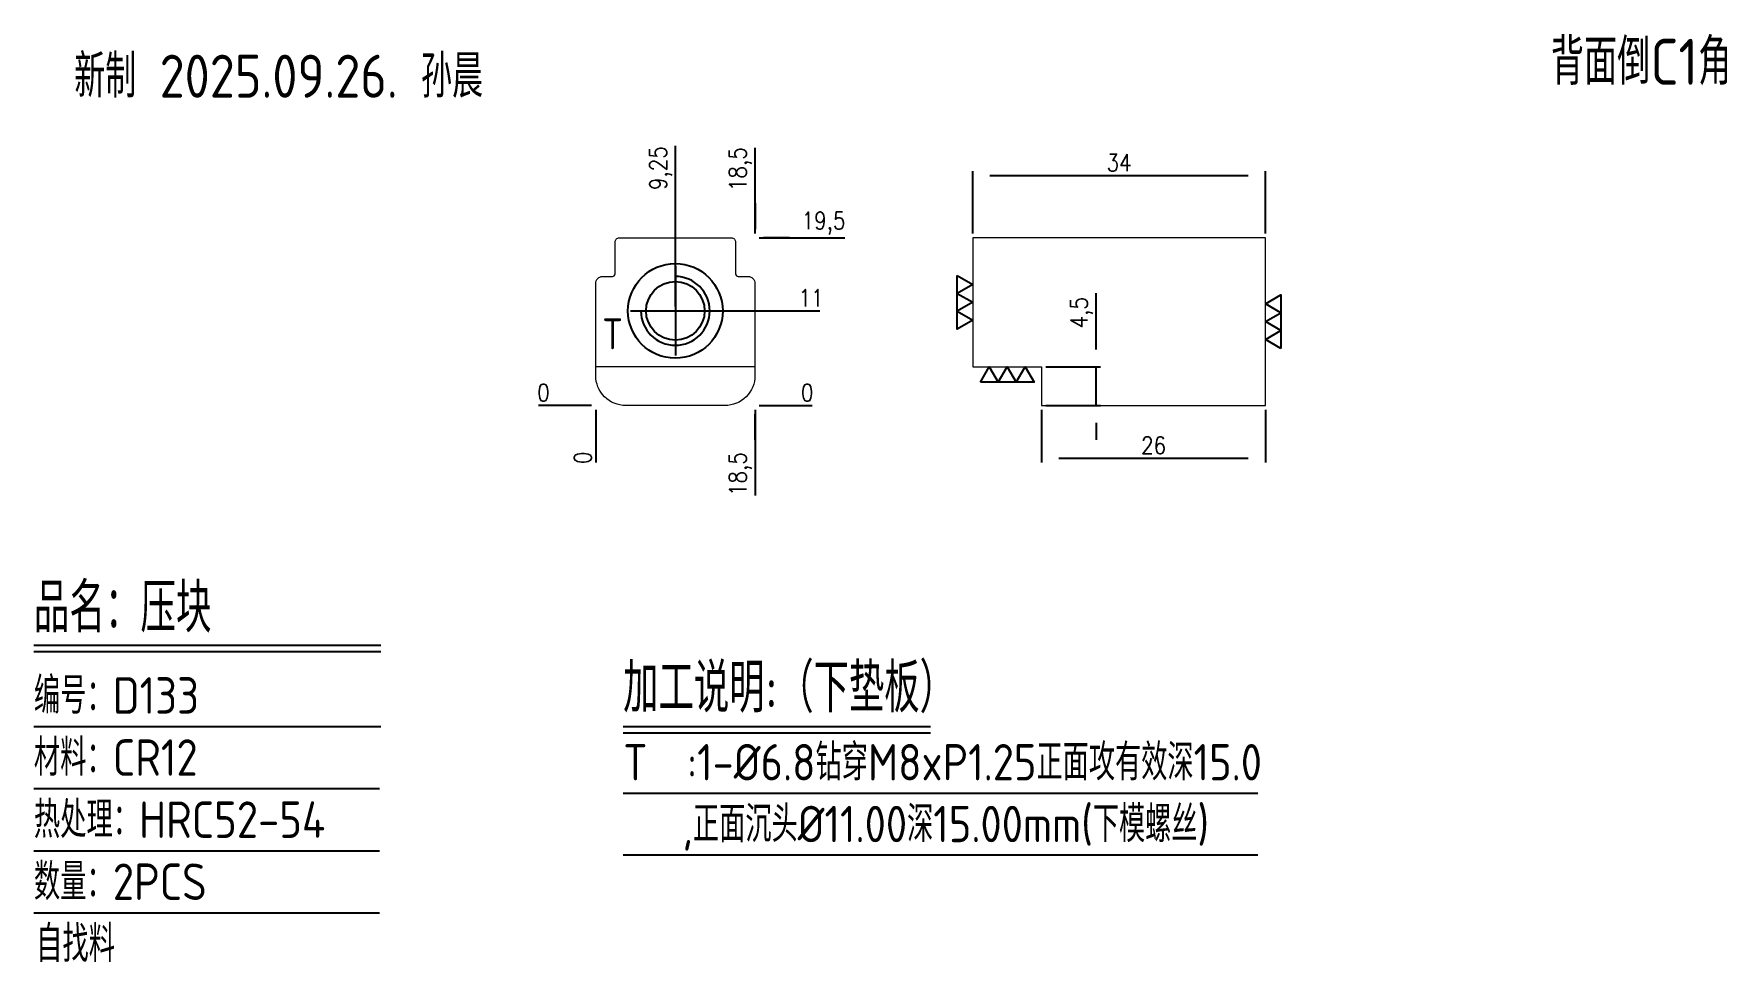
# Model space of a CAD drawing. Header units: millimetres. Extents: x 123573 to 123770, y -5233 to -5125.
import ezdxf
from ezdxf.enums import TextEntityAlignment as Align

# ---------------------------------------------------------------- set-up
doc = ezdxf.new("R2010")
doc.units = ezdxf.units.MM
doc.linetypes.add('CENTER', pattern=[0])
for name, color, linetype in [('DIE_P', 2, 'Continuous'), ('DIM', 4, 'Continuous'), ('TEXT', 4, 'Continuous')]:
    doc.layers.add(name, color=color, linetype=linetype)
doc.styles.add('gbenor', font='gbenor.shx', dxfattribs={"bigfont": 'gbcbig.shx'})
doc.styles.get("Standard").update_dxf_attribs({"font": 'txt.shx', "width": 0.85, "bigfont": 'ctxt.shx'})
doc.dimstyles.new('T-2-WX', dxfattribs={"dimtxt": 2, "dimasz": 2, "dimexe": 0.5, "dimexo": 0.5, "dimgap": 0.5, "dimtad": 1, "dimtxsty": 'Standard', "dimblk": 'OPEN30', "dimcen": 0, "dimazin": 3, "dimtfac": 1, "dimtmove": 0, "dimatfit": 3, "dimldrblk": 'OPEN30', "dimlwd": -1, "dimlwe": -1})

# ---------------------------------------------------------------- blocks, each defined once
blk = doc.blocks.new('*D7579')
at = {"layer": 'Defpoints', "color": 0}
for p in [(123638.47, -5168.42), (123656.97, -5168.42), (123661.97, -5168.42)]:
    blk.add_point(p, dxfattribs=at)
at = {"layer": 'DIM', "color": 0}
blk.add_line((123657.47, -5168.42), (123663.6, -5168.42), dxfattribs=at)
at = {"layer": 'DIM', "color": 0, "insert": (123663.03, -5166.92), "char_height": 2, "attachment_point": 5}
blk.add_mtext('0', dxfattribs=at)
blk = doc.blocks.new('_Open30')
blk = doc.blocks.new('*D7580')
at = {"layer": 'Defpoints', "color": 0}
for p in [(123647.72, -5157.42), (123661.97, -5157.42), (123638.47, -5168.42)]:
    blk.add_point(p, dxfattribs=at)
at = {"layer": 'DIM', "color": 0}
for p, q in [((123648.22, -5157.42), (123653.97, -5157.42)), ((123653.97, -5157.42), (123657.97, -5157.42)), ((123657.97, -5157.42), (123664.49, -5157.42))]:
    blk.add_line(p, q, dxfattribs=at)
at = {"layer": 'DIM', "color": 0, "insert": (123663.48, -5155.92), "char_height": 2, "attachment_point": 5}
blk.add_mtext('11', dxfattribs=at)
blk = doc.blocks.new('*D7581')
at = {"layer": 'Defpoints', "color": 0}
for p in [(123656.97, -5148.92), (123661.97, -5148.92), (123638.47, -5168.42)]:
    blk.add_point(p, dxfattribs=at)
at = {"layer": 'DIM', "color": 0}
for p, q in [((123657.47, -5148.92), (123660.97, -5148.92)), ((123660.97, -5148.92), (123657.97, -5148.92)), ((123657.97, -5148.92), (123667.4, -5148.92))]:
    blk.add_line(p, q, dxfattribs=at)
at = {"layer": 'DIM', "color": 0, "insert": (123664.93, -5147.23), "char_height": 2, "attachment_point": 5}
blk.add_mtext('19,5', dxfattribs=at)
blk = doc.blocks.new('*D7582')
at = {"layer": 'Defpoints', "color": 0}
for p in [(123633.47, -5168.42), (123638.47, -5168.42), (123638.47, -5168.42)]:
    blk.add_point(p, dxfattribs=at)
at = {"layer": 'DIM', "color": 0}
blk.add_line((123637.97, -5168.42), (123631.83, -5168.42), dxfattribs=at)
at = {"layer": 'DIM', "color": 0, "insert": (123632.4, -5166.92), "char_height": 2, "attachment_point": 5}
blk.add_mtext('0', dxfattribs=at)
blk = doc.blocks.new('*D7583')
at = {"layer": 'Defpoints', "color": 0}
for p in [(123638.47, -5168.42), (123656.97, -5168.42), (123656.97, -5173.42)]:
    blk.add_point(p, dxfattribs=at)
at = {"layer": 'DIM', "color": 0}
for p, q in [((123656.97, -5168.92), (123656.97, -5172.42)), ((123656.97, -5172.42), (123656.97, -5169.42)), ((123656.97, -5169.42), (123656.97, -5178.86))]:
    blk.add_line(p, q, dxfattribs=at)
at = {"layer": 'DIM', "color": 0, "insert": (123655.28, -5176.39), "char_height": 2, "attachment_point": 5, "rotation": 90}
blk.add_mtext('18,5', dxfattribs=at)
blk = doc.blocks.new('*D7584')
at = {"layer": 'Defpoints', "color": 0}
for p in [(123638.47, -5168.42), (123638.47, -5168.42), (123638.47, -5173.42)]:
    blk.add_point(p, dxfattribs=at)
at = {"layer": 'DIM', "color": 0}
blk.add_line((123638.47, -5168.92), (123638.47, -5175.05), dxfattribs=at)
at = {"layer": 'DIM', "color": 0, "insert": (123636.97, -5174.49), "char_height": 2, "attachment_point": 5, "rotation": 90}
blk.add_mtext('0', dxfattribs=at)
blk = doc.blocks.new('*D7585')
at = {"layer": 'Defpoints', "color": 0}
for p in [(123656.97, -5143.92), (123656.97, -5148.92), (123638.47, -5168.42)]:
    blk.add_point(p, dxfattribs=at)
at = {"layer": 'DIM', "color": 0}
for p, q in [((123656.97, -5147.92), (123656.97, -5138.48)), ((123656.97, -5148.42), (123656.97, -5144.92)), ((123656.97, -5144.92), (123656.97, -5147.92))]:
    blk.add_line(p, q, dxfattribs=at)
at = {"layer": 'DIM', "color": 0, "insert": (123655.28, -5140.95), "char_height": 2, "attachment_point": 5, "rotation": 90}
blk.add_mtext('18,5', dxfattribs=at)
blk = doc.blocks.new('*D7586')
at = {"layer": 'Defpoints', "color": 0}
for p in [(123647.72, -5143.92), (123647.72, -5157.42), (123638.47, -5168.42)]:
    blk.add_point(p, dxfattribs=at)
at = {"layer": 'DIM', "color": 0}
for p, q in [((123647.72, -5147.92), (123647.72, -5138.24)), ((123647.72, -5151.92), (123647.72, -5147.92)), ((123647.72, -5156.92), (123647.72, -5151.92))]:
    blk.add_line(p, q, dxfattribs=at)
at = {"layer": 'DIM', "color": 0, "insert": (123646.03, -5140.83), "char_height": 2, "attachment_point": 5, "rotation": 90}
blk.add_mtext('9,25', dxfattribs=at)
blk = doc.blocks.new('*D7587')
at = {"layer": 'Defpoints', "color": 0}
for p in [(123716.26, -5141.69), (123682.26, -5148.92), (123716.26, -5148.92)]:
    blk.add_point(p, dxfattribs=at)
at = {"layer": 'DIM', "color": 0}
for p, q in [((123682.26, -5148.42), (123682.26, -5141.19)), ((123684.26, -5141.69), (123714.26, -5141.69)), ((123716.26, -5148.42), (123716.26, -5141.19))]:
    blk.add_line(p, q, dxfattribs=at)
at = {"layer": 'DIM', "color": 0, "insert": (123699.26, -5140.19), "char_height": 2, "attachment_point": 5}
blk.add_mtext('34', dxfattribs=at)
blk = doc.blocks.new('*D7588')
at = {"layer": 'Defpoints', "color": 0}
for p in [(123690.26, -5168.42), (123716.26, -5168.42), (123716.26, -5174.55)]:
    blk.add_point(p, dxfattribs=at)
at = {"layer": 'DIM', "color": 0}
for p, q in [((123690.26, -5168.92), (123690.26, -5175.05)), ((123716.26, -5168.92), (123716.26, -5175.05)), ((123692.26, -5174.55), (123714.26, -5174.55))]:
    blk.add_line(p, q, dxfattribs=at)
at = {"layer": 'DIM', "color": 0, "insert": (123703.26, -5173.05), "char_height": 2, "attachment_point": 5}
blk.add_mtext('26', dxfattribs=at)
blk = doc.blocks.new('*D7589')
at = {"layer": 'Defpoints', "color": 0}
for p in [(123690.26, -5163.92), (123696.6, -5163.92), (123690.26, -5168.42)]:
    blk.add_point(p, dxfattribs=at)
at = {"layer": 'DIM', "color": 0}
for p, q in [((123696.6, -5161.92), (123696.6, -5155.36)), ((123690.76, -5163.92), (123697.1, -5163.92)), ((123696.6, -5168.42), (123696.6, -5163.92)), ((123690.76, -5168.42), (123697.1, -5168.42)), ((123696.6, -5170.42), (123696.6, -5172.42))]:
    blk.add_line(p, q, dxfattribs=at)
at = {"layer": 'DIM', "color": 0, "insert": (123694.91, -5157.64), "char_height": 2, "attachment_point": 5, "rotation": 90}
blk.add_mtext('4,5', dxfattribs=at)

msp = doc.modelspace()

# ---------------------------------------------------------------- linework, layer by layer
at = {"layer": 'DIE_P', "color": 4, "linetype": 'CENTER', "ltscale": 0.007}
for p, q in [((123647.716, -5152.221, 0), (123647.716, -5162.621, 0)), ((123642.516, -5157.421, 0), (123652.916, -5157.421, 0))]:
    msp.add_line(p, q, dxfattribs=at)
at = {"layer": 'DIE_P', "linetype": 'Continuous', "lineweight": 15}
msp.add_line((123656.966, -5163.921, 0), (123638.466, -5163.921, 0), dxfattribs=at)
at = {"layer": 'DIE_P', "linetype": 'Continuous', "lineweight": 15, "elevation": 0}
msp.add_lwpolyline([(123655.016, -5153.421), (123656.166, -5153.421, -0.4142136), (123656.966, -5154.221), (123656.966, -5164.921, -0.4142136), (123653.466, -5168.421), (123641.966, -5168.421, -0.4142136), (123638.466, -5164.921), (123638.466, -5154.221, -0.4142136), (123639.266, -5153.421), (123640.416, -5153.421, 0.4142136), (123640.716, -5153.121), (123640.716, -5149.421, -0.4142136), (123641.216, -5148.921), (123654.216, -5148.921, -0.4142136), (123654.716, -5149.421), (123654.716, -5153.121, 0.4142136)], format="xyb", close=True, dxfattribs=at)
msp.add_lwpolyline([(123682.259, -5163.921), (123690.259, -5163.921), (123690.259, -5168.421), (123716.259, -5168.421), (123716.259, -5148.921), (123682.259, -5148.921)], close=True, dxfattribs=at)
at = {"layer": 'DIE_P', "color": 4, "elevation": 0}
for points in [[(123680.459, -5153.303), (123682.259, -5154.342), (123680.459, -5155.382), (123682.259, -5156.421), (123680.459, -5157.46), (123682.259, -5158.499), (123680.459, -5159.539), (123680.459, -5153.303)], [(123718.059, -5161.789), (123716.259, -5160.749), (123718.059, -5159.71), (123716.259, -5158.671), (123718.059, -5157.632), (123716.259, -5156.592), (123718.059, -5155.553), (123718.059, -5161.789)], [(123683.141, -5165.721), (123684.18, -5163.921), (123685.22, -5165.721), (123686.259, -5163.921), (123687.298, -5165.721), (123688.337, -5163.921), (123689.377, -5165.721), (123683.141, -5165.721)]]:
    msp.add_lwpolyline(points, close=True, dxfattribs=at)
at = {"layer": 'DIE_P'}
for radius in [5.5, 3.4]:
    msp.add_circle((123647.716, -5157.421, 0), radius, dxfattribs=at)
msp.add_arc((123647.716, -5157.421, 0), 4, 180, 90, dxfattribs=at)
at = {"layer": 'DIM', "color": 4, "linetype": 'Continuous', "lineweight": 25}
for p, q in [((123573.21, -5196.273), (123613.518, -5196.273)), ((123573.21, -5197.015), (123613.518, -5197.015)), ((123573.21, -5205.718), (123613.518, -5205.718)), ((123573.21, -5212.934), (123613.343, -5212.934)), ((123573.21, -5220.151), (123613.343, -5220.151)), ((123573.21, -5227.367), (123613.343, -5227.367))]:
    msp.add_line(p, q, dxfattribs=at)
at = {"layer": 'TEXT', "color": 3}
for p, q in [((123641.661, -5205.707), (123677.346, -5205.707)), ((123641.661, -5206.446), (123677.346, -5206.446)), ((123641.661, -5213.458), (123715.359, -5213.458)), ((123641.661, -5220.639), (123715.359, -5220.639))]:
    msp.add_line(p, q, dxfattribs=at)

# ---------------------------------------------------------------- texts
at = {"layer": 'DIE_P', "color": 6, "style": 'gbenor'}
msp.add_text('新制 2025.09.26. 孙晨', height=5, dxfattribs=at).set_placement((123601.641, -5129.885), align=Align.MIDDLE)
at = {"layer": 'DIM', "color": 3, "linetype": 'Continuous', "lineweight": 25, "style": 'gbenor'}
for s, height, p in [('品名：压块', 5.7307, (123573.21, -5194.787)), ('编号：D133', 4.245, (123573.21, -5204.232)), ('材料：CR12 ', 4.245, (123573.21, -5211.448)), ('热处理：HRC52-54', 4.24496, (123573.21, -5218.665)), ('数量：2PCS', 4.245, (123573.21, -5225.881)), ('自找料', 4.245, (123573.469, -5233.098))]:
    msp.add_text(s, height=height, dxfattribs=at).set_placement(p)
at = {"layer": 'TEXT', "color": 4, "lineweight": 18, "style": 'gbenor'}
msp.add_text('背面倒C1角', height=5.348, dxfattribs=at).set_placement((123749.407, -5131.148))
at = {"layer": 'TEXT', "color": 4, "style": 'gbenor'}
msp.add_text('T', height=3.6, dxfattribs=at).set_placement((123640.427, -5160.083), align=Align.MIDDLE_CENTER)
for s, height, p in [('加工说明:（下垫板）', 5.7024, (123641.661, -5204.081)), ('T  :1-%%C6.8钻穿M8xP1.25正面攻有效深15.0', 4.224, (123641.661, -5211.98)), ('   ,正面沉头%%C11.00深15.00mm(下模螺丝)', 4.224, (123641.661, -5219.161))]:
    msp.add_text(s, height=height, dxfattribs=at).set_placement(p)

# ---------------------------------------------------------------- dimensions: what is measured, and where the dimension line sits
at = {"layer": 'DIM', "color": 4}
for feature_location, offset, dtype, origin, picture, middle in [((123647.716, -5157.421, 0), (0, 13.5), 1, (123638.466, -5168.421), '*D7586', (123646.025, -5140.83)), ((123656.966, -5148.921), (0, 5), 1, (123638.466, -5168.421), '*D7585', (123655.275, -5140.952)), ((123656.966, -5148.921), (5, 0), 0, (123638.466, -5168.421), '*D7581', (123664.935, -5147.23)), ((123647.716, -5157.421, 0), (14.25, 0), 0, (123638.466, -5168.421), '*D7580', (123663.478, -5155.921)), ((123638.465684175, -5168.420868449), (-5, 0), 0, (123638.465684175, -5168.420868449), '*D7582', (123632.399017508, -5166.920868449)), ((123656.965684195, -5168.420868449), (5, 0), 0, (123638.465684175, -5168.420868449), '*D7579', (123663.032350862, -5166.920868449)), ((123638.465684175, -5168.420868449), (0, -5), 1, (123638.465684175, -5168.420868449), '*D7584', (123636.965684175, -5174.487535116)), ((123656.966, -5168.421), (0, -5), 1, (123638.466, -5168.421), '*D7583', (123655.275, -5176.39))]:
    dim = msp.add_ordinate_dim(feature_location=feature_location, offset=offset, dtype=dtype, origin=origin, dimstyle='T-2-WX', dxfattribs=at)
    dim.commit()
    dim.dimension.update_dxf_attribs({"geometry": picture, "text_midpoint": middle})
for base, p1, p2, picture, middle in [((123716.259, -5141.688), (123682.259, -5148.921, 0), (123716.259, -5148.921, 0), '*D7587', (123699.259, -5140.188)), ((123716.259, -5174.553), (123690.259, -5168.421, 0), (123716.259, -5168.421, 0), '*D7588', (123703.259, -5173.053))]:
    dim = msp.add_linear_dim(base=base, p1=p1, p2=p2, dimstyle='T-2-WX', dxfattribs=at)
    dim.commit()
    dim.dimension.update_dxf_attribs({"geometry": picture, "text_midpoint": middle})
dim = msp.add_linear_dim(base=(123696.601, -5163.921), p1=(123690.259, -5168.421), p2=(123690.259, -5163.921, 0), angle=90, dimstyle='T-2-WX', dxfattribs=at)
dim.commit()
dim.dimension.update_dxf_attribs({"geometry": '*D7589', "text_midpoint": (123694.911, -5157.64)})

doc.saveas('drawing.dxf')
